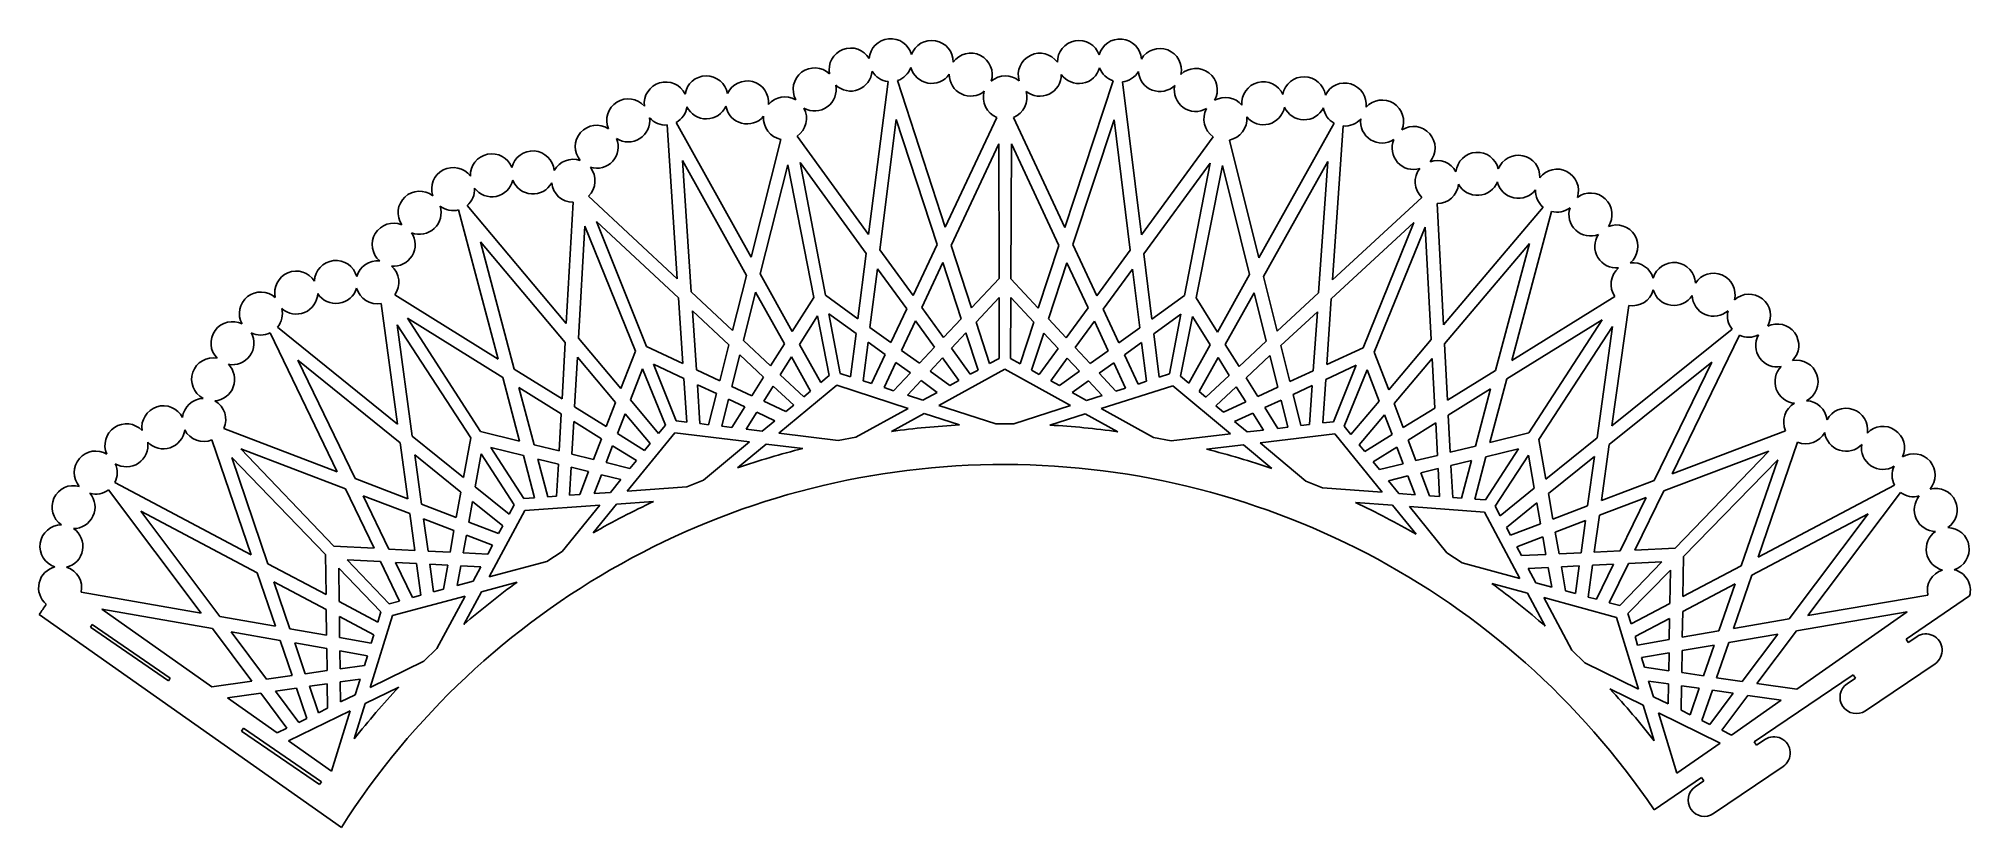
# Model space of a CAD drawing. Extents: x 92 to 329, y 159 to 256.
import ezdxf

# ---------------------------------------------------------------- set-up
doc = ezdxf.new("R2010")
doc.units = 0
doc.layers.get('0').update_dxf_attribs({"linetype": 'CONTINUOUS'})

msp = doc.modelspace()

# ---------------------------------------------------------------- linework, layer by layer
for p, q in [((193.931261, 231.591817), (196.314129, 250.392367)), ((203.339745, 232.483772), (197.465042, 250.50569)), ((218.042708, 232.462124), (223.970456, 250.466663)), ((227.448525, 231.542466), (225.121031, 250.349952)), ((170.428868, 226.13682), (169.180504, 245.048751)), ((179.494299, 228.80761), (170.289841, 245.375575)), ((195.30491, 229.704942), (197.336822, 245.73649)), ((202.345145, 230.372379), (197.336822, 245.73649)), ((203.339745, 232.483772), (209.698519, 245.982533)), ((218.042708, 232.462124), (211.723712, 245.979551)), ((219.031086, 230.347811), (224.084631, 245.697107)), ((226.069325, 229.659645), (224.084631, 245.697107)), ((241.877225, 228.715757), (251.130432, 245.256546)), ((250.934752, 226.018283), (252.238802, 244.926456)), ((179.494299, 228.80761), (183.161425, 243.275078)), ((193.931261, 231.591817), (185.134151, 243.675725)), ((204.063086, 230.264767), (209.939574, 242.739703)), ((209.939574, 242.739703), (209.95539, 226.171974)), ((211.473109, 242.737445), (211.408504, 226.169834)), ((217.312835, 230.245258), (211.473109, 242.737445)), ((227.448525, 231.542466), (236.281181, 243.600416)), ((241.877225, 228.715757), (238.252719, 243.193962)), ((178.920845, 226.545231), (171.07293, 240.671427)), ((172.137312, 224.546717), (171.07293, 240.671427)), ((180.627757, 226.767393), (184.015948, 240.134417)), ((184.015948, 240.134417), (187.192744, 223.874101)), ((193.637796, 229.276415), (185.521739, 240.424813)), ((188.619572, 224.149269), (185.521739, 240.424813)), ((227.73517, 229.22621), (235.884021, 240.35066)), ((232.738273, 224.084309), (235.884021, 240.35066)), ((237.38895, 240.055831), (234.164285, 223.80494)), ((240.737764, 226.678888), (237.38895, 240.055831)), ((242.444014, 226.451699), (250.333494, 240.554724)), ((249.221633, 224.433218), (250.333494, 240.554724)), ((156.788408, 220.649065), (144.591744, 235.156336)), ((156.788408, 220.649065), (157.627634, 235.550447)), ((170.428868, 226.13682), (159.503707, 236.305218)), ((250.934752, 226.018283), (261.889809, 236.154465)), ((264.558992, 220.490384), (263.763651, 235.394173)), ((264.558992, 220.490384), (276.798325, 234.961676)), ((148.399146, 216.297579), (143.565149, 234.623845)), ((158.290333, 218.862608), (159.065724, 232.630539)), ((159.065724, 232.630539), (165.286769, 217.275133)), ((170.582594, 223.807963), (160.488438, 233.202917)), ((160.488438, 233.202917), (166.634874, 217.817495)), ((250.774168, 223.689889), (260.895946, 233.055078)), ((260.895946, 233.055078), (254.70423, 217.687822)), ((272.935404, 216.114212), (277.823347, 234.426163)), ((150.379607, 215.062677), (146.258039, 230.688037)), ((156.657173, 218.318832), (146.258039, 230.688037)), ((199.388438, 224.095717), (202.345145, 230.372379)), ((206.571069, 222.570988), (204.063086, 230.264767)), ((214.782207, 222.558898), (217.312835, 230.245258)), ((221.969297, 224.062469), (219.031086, 230.347811)), ((262.316969, 232.478512), (256.050732, 217.141492)), ((263.051813, 218.708357), (262.316969, 232.478512)), ((264.683365, 218.159775), (275.118878, 230.498303)), ((270.951315, 214.885148), (275.118878, 230.498303)), ((192.62029, 221.248409), (193.637796, 229.276415)), ((199.388438, 224.095717), (195.30491, 229.704942)), ((200.462248, 222.620706), (203.068486, 228.153374)), ((205.321584, 221.241511), (203.068486, 228.153374)), ((216.027771, 221.225747), (218.301213, 228.130945)), ((220.891147, 222.590627), (218.301213, 228.130945)), ((221.969297, 224.062469), (226.069325, 229.659645)), ((228.729031, 221.195242), (227.73517, 229.22621)), ((177.216104, 219.819722), (178.920845, 226.545231)), ((184.557702, 219.693517), (180.627757, 226.767393)), ((194.097347, 220.177416), (195.011445, 227.38954)), ((198.610938, 222.445196), (195.011445, 227.38954)), ((206.571069, 222.570988), (209.95539, 226.171974)), ((214.782207, 222.558898), (211.408504, 226.169834)), ((222.741933, 222.409666), (226.35597, 227.343388)), ((227.248826, 220.128604), (226.35597, 227.343388)), ((236.787005, 219.616615), (240.737764, 226.678888)), ((244.128943, 219.7212), (242.444014, 226.451699)), ((136.056411, 208.307926), (134.033936, 223.117367)), ((148.399146, 216.297579), (135.734488, 224.194534)), ((171.115597, 215.733304), (170.582594, 223.807963)), ((177.216104, 219.819722), (172.137312, 224.546717)), ((178.551631, 218.576704), (180.054303, 224.505014)), ((183.584849, 218.150053), (180.054303, 224.505014)), ((184.557702, 219.693517), (187.192744, 223.874101)), ((192.62029, 221.248409), (188.619572, 224.149269)), ((207.13652, 220.836344), (209.957618, 223.83805)), ((209.957618, 223.83805), (209.964748, 216.369599)), ((211.399403, 223.835927), (211.370281, 216.36753)), ((214.21165, 220.825927), (211.399403, 223.835927)), ((228.729031, 221.195242), (232.738273, 224.084309)), ((236.787005, 219.616615), (234.164285, 223.80494)), ((237.755308, 218.070292), (241.304554, 224.41483)), ((242.789761, 218.48212), (241.304554, 224.41483)), ((244.128943, 219.7212), (249.221633, 224.433218)), ((250.217389, 215.616835), (250.774168, 223.689889)), ((272.935404, 216.114212), (285.623261, 223.973839)), ((137.293075, 221.337128), (146.262262, 207.407175)), ((148.994415, 214.040842), (137.293075, 221.337128)), ((172.769872, 214.963825), (172.291038, 222.217859)), ((176.767823, 218.051172), (172.291038, 222.217859)), ((185.44375, 218.098636), (187.640264, 221.583482)), ((187.640264, 221.583482), (189.07231, 214.253609)), ((192.390882, 219.43841), (189.055969, 221.856505)), ((190.45242, 214.519767), (189.055969, 221.856505)), ((196.665491, 218.315294), (198.610938, 222.445196)), ((197.983832, 217.359385), (199.684748, 220.970186)), ((202.033896, 217.743344), (199.684748, 220.970186)), ((203.149117, 218.929963), (200.462248, 222.620706)), ((203.149117, 218.929963), (205.321584, 221.241511)), ((208.800931, 215.730405), (207.13652, 220.836344)), ((212.53221, 215.724911), (214.21165, 220.825927)), ((218.193421, 218.907812), (216.027771, 221.225747)), ((218.193421, 218.907812), (220.891147, 222.590627)), ((219.305144, 217.717914), (221.663784, 220.937824)), ((223.35406, 217.32203), (221.663784, 220.937824)), ((224.675209, 218.274052), (222.741933, 222.409666)), ((228.953107, 219.384576), (232.295127, 221.79284)), ((230.877077, 214.460246), (232.295127, 221.79284)), ((233.710021, 221.515649), (232.256397, 214.190025)), ((235.896264, 218.02435), (233.710021, 221.515649)), ((244.572014, 217.951337), (249.061049, 222.104823)), ((248.560856, 214.85223), (249.061049, 222.104823)), ((272.333492, 213.859238), (284.056267, 221.121034)), ((284.056267, 221.121034), (275.046098, 207.217554)), ((285.254558, 208.088247), (287.320634, 222.891669)), ((128.651585, 202.435642), (120.408645, 219.504784)), ((136.056411, 208.307926), (121.317374, 220.220085)), ((137.871613, 206.840871), (136.005714, 220.503798)), ((145.042409, 206.617544), (136.005714, 220.503798)), ((163.497834, 212.668568), (158.290333, 218.862608)), ((181.893361, 215.466448), (178.551631, 218.576704)), ((191.715619, 214.110661), (192.390882, 219.43841)), ((193.264827, 213.608928), (193.86794, 218.367417)), ((195.971538, 216.84213), (193.86794, 218.367417)), ((196.665491, 218.315294), (194.097347, 220.177416)), ((204.107542, 217.61345), (205.887035, 219.506867)), ((207.373607, 214.946486), (205.887035, 219.506867)), ((213.957219, 214.936792), (215.457215, 219.492776)), ((217.231125, 217.594127), (215.457215, 219.492776)), ((224.675209, 218.274052), (227.248826, 220.128604)), ((229.612679, 214.054862), (228.953107, 219.384576)), ((239.438886, 215.381719), (242.789761, 218.48212)), ((257.826094, 212.529679), (263.051813, 218.708357)), ((276.26362, 206.424335), (285.341168, 220.283917)), ((283.435043, 206.626544), (285.341168, 220.283917)), ((285.254558, 208.088247), (300.028609, 219.956951)), ((292.642059, 202.194183), (300.935227, 219.238978)), ((136.372215, 205.995465), (123.803989, 216.153166)), ((130.831289, 201.601319), (123.803989, 216.153166)), ((156.267041, 211.39161), (156.657173, 218.318832)), ((157.815209, 210.426261), (158.159097, 216.532375)), ((162.837363, 210.967832), (158.159097, 216.532375)), ((163.497834, 212.668568), (165.286769, 217.275133)), ((171.115597, 215.733304), (166.634874, 217.817495)), ((175.646142, 213.625939), (176.767823, 218.051172)), ((177.122656, 212.939144), (178.103349, 216.808155)), ((181.025047, 214.088837), (178.103349, 216.808155)), ((181.893361, 215.466448), (183.584849, 218.150053)), ((183.085379, 214.356999), (184.470897, 216.555172)), ((186.800318, 212.36223), (184.470897, 216.555172)), ((188.05184, 213.404092), (185.44375, 218.098636)), ((194.291816, 213.276322), (195.971538, 216.84213)), ((200.177884, 215.768511), (197.983832, 217.359385)), ((200.177884, 215.768511), (202.033896, 217.743344)), ((201.48373, 214.821661), (202.99232, 216.426832)), ((205.01362, 213.650328), (202.99232, 216.426832)), ((206.427417, 214.426817), (204.107542, 217.61345)), ((208.800931, 215.730405), (209.964748, 216.369599)), ((212.53221, 215.724911), (211.370281, 216.36753)), ((214.901875, 214.414339), (217.231125, 217.594127)), ((216.313379, 213.63369), (218.342847, 216.40423)), ((219.846704, 214.794624), (218.342847, 216.40423)), ((221.155332, 215.737623), (219.305144, 217.717914)), ((221.155332, 215.737623), (223.35406, 217.32203)), ((225.364822, 216.798852), (227.472902, 218.317938)), ((227.034036, 213.228113), (225.364822, 216.798852)), ((228.062, 213.557693), (227.472902, 218.317938)), ((233.274361, 213.337506), (235.896264, 218.02435)), ((234.522809, 212.291963), (236.864567, 216.478028)), ((238.243607, 214.275785), (236.864567, 216.478028)), ((239.438886, 215.381719), (237.755308, 218.070292)), ((240.30314, 214.001556), (243.232833, 216.712258)), ((244.202128, 212.840377), (243.232833, 216.712258)), ((245.680659, 213.522821), (244.572014, 217.951337)), ((250.217389, 215.616835), (254.70423, 217.687822)), ((257.826094, 212.529679), (256.050732, 217.141492)), ((258.481555, 210.827006), (263.176186, 216.377748)), ((263.502091, 210.270648), (263.176186, 216.377748)), ((265.053096, 211.231434), (264.683365, 218.159775)), ((151.058344, 206.216239), (148.994415, 214.040842)), ((156.267041, 211.39161), (150.379607, 215.062677)), ((164.671921, 211.272056), (166.163139, 215.11199)), ((166.163139, 215.11199), (168.96748, 208.190034)), ((171.235769, 213.912787), (167.500733, 215.650124)), ((167.500733, 215.650124), (170.271442, 208.714637)), ((171.589493, 208.554078), (171.235769, 213.912787)), ((175.646142, 213.625939), (172.769872, 214.963825)), ((179.579951, 211.796143), (181.025047, 214.088837)), ((185.970669, 211.671567), (183.085379, 214.356999)), ((188.05184, 213.404092), (189.07231, 214.253609)), ((191.715619, 214.110661), (190.45242, 214.519767)), ((194.291816, 213.276322), (193.264827, 213.608928)), ((195.826341, 212.779344), (197.289878, 215.886222)), ((197.008689, 212.396423), (199.073232, 214.593138)), ((199.073232, 214.593138), (197.289878, 215.886222)), ((198.692039, 211.851246), (200.379078, 213.646289)), ((202.373382, 212.200249), (200.379078, 213.646289)), ((203.924294, 213.052045), (201.48373, 214.821661)), ((202.568191, 210.595898), (210.665566, 215.043159)), ((203.924294, 213.052045), (205.01362, 213.650328)), ((206.427417, 214.426817), (207.373607, 214.946486)), ((218.749804, 210.572072), (210.66556, 215.043159)), ((214.901875, 214.414339), (213.957219, 214.936792)), ((217.400939, 213.032202), (216.313379, 213.63369)), ((217.400939, 213.032202), (219.846704, 214.794624)), ((218.949336, 212.175843), (220.94789, 213.616004)), ((222.629636, 211.816), (220.94789, 213.616004)), ((222.256518, 214.559003), (224.043672, 215.846829)), ((224.314583, 212.356218), (222.256518, 214.559003)), ((225.498054, 212.735655), (224.043672, 215.846829)), ((229.612679, 214.054862), (230.877077, 214.460246)), ((233.274361, 213.337506), (232.256397, 214.190025)), ((235.350421, 211.59886), (238.243607, 214.275785)), ((241.741478, 211.704617), (240.30314, 214.001556)), ((245.680659, 213.522821), (248.560856, 214.85223)), ((249.722354, 208.439035), (250.091857, 213.796679)), ((250.091857, 213.796679), (253.831993, 215.52301)), ((253.831993, 215.52301), (251.040872, 208.595713)), ((255.167997, 214.98094), (252.343284, 208.067272)), ((256.647901, 211.136631), (255.167997, 214.98094)), ((265.053096, 211.231434), (270.951315, 214.885148)), ((270.24653, 206.040747), (272.333492, 213.859238)), ((284.931945, 205.776726), (297.530029, 215.897372)), ((290.459907, 201.366282), (297.530029, 215.897372)), ((156.164451, 209.570017), (150.974876, 212.80594)), ((152.829049, 205.776548), (150.974876, 212.80594)), ((168.127854, 207.16141), (164.671921, 211.272056)), ((173.205974, 208.357165), (172.890043, 213.143307)), ((175.246031, 212.047429), (172.890043, 213.143307)), ((174.277558, 208.226629), (175.246031, 212.047429)), ((175.878718, 208.031583), (176.722545, 211.360634)), ((178.719866, 210.431588), (176.722545, 211.360634)), ((179.579951, 211.796143), (177.122656, 212.939144)), ((181.042472, 211.115857), (182.217064, 212.979388)), ((184.731009, 210.639579), (182.217064, 212.979388)), ((182.913321, 207.174657), (190.013348, 213.085262)), ((185.970669, 211.671567), (186.800318, 212.36223)), ((198.802186, 210.238868), (190.013348, 213.085262)), ((197.008689, 212.396423), (195.826341, 212.779344)), ((200.608083, 211.230707), (198.692039, 211.851246)), ((200.608083, 211.230707), (202.373382, 212.200249)), ((220.711773, 211.201107), (218.949336, 212.175843)), ((220.711773, 211.201107), (222.629636, 211.816)), ((222.51474, 210.203954), (231.311922, 213.024454)), ((224.314583, 212.356218), (225.498054, 212.735655)), ((227.034036, 213.228113), (228.062, 213.557693)), ((238.394505, 207.092967), (231.311916, 213.024455)), ((235.350421, 211.59886), (234.522809, 212.291963)), ((236.587036, 210.563226), (239.107861, 212.895623)), ((240.27696, 211.028641), (239.107861, 212.895623)), ((241.741478, 211.704617), (244.202128, 212.840377)), ((242.597541, 210.337535), (244.597589, 211.260695)), ((245.43161, 207.929173), (244.597589, 211.260695)), ((246.07612, 211.943139), (248.435324, 213.032075)), ((247.033337, 208.119504), (246.07612, 211.943139)), ((248.105301, 208.246884), (248.435324, 213.032075)), ((265.150321, 209.409547), (270.349403, 212.630173)), ((268.474538, 205.606272), (270.349403, 212.630173)), ((155.907754, 205.012062), (156.164451, 209.570017)), ((161.689008, 208.010782), (157.815209, 210.426261)), ((161.689008, 208.010782), (162.837363, 210.967832)), ((163.070818, 207.149164), (164.011449, 209.57132)), ((167.098123, 205.899888), (164.011449, 209.57132)), ((177.112407, 207.8813), (178.719866, 210.431588)), ((178.868854, 207.667337), (180.182387, 209.751303)), ((182.415967, 208.712361), (180.182387, 209.751303)), ((183.775854, 209.844435), (181.042472, 211.115857)), ((183.775854, 209.844435), (184.731009, 210.639579)), ((192.375356, 206.709108), (198.802186, 210.238868)), ((196.761005, 207.40646), (200.762294, 209.604059)), ((205.105268, 208.197523), (200.762294, 209.604059)), ((209.543833, 208.336734), (202.568191, 210.595898)), ((211.767539, 208.33346), (218.749804, 210.572072)), ((216.205675, 208.181179), (220.552772, 209.574919)), ((224.547572, 207.365547), (220.552772, 209.574919)), ((228.931151, 206.655281), (222.51474, 210.203954)), ((237.539846, 209.765273), (236.587036, 210.563226)), ((237.539846, 209.765273), (240.27696, 211.028641)), ((238.896393, 208.6292), (241.133023, 209.661559)), ((242.440414, 207.573735), (241.133023, 209.661559)), ((244.197483, 207.782524), (242.597541, 210.337535)), ((253.179877, 207.03618), (256.647901, 211.136631)), ((254.205888, 205.771631), (257.303361, 209.433957)), ((258.236855, 207.009042), (257.303361, 209.433957)), ((259.621196, 207.866587), (258.481555, 210.827006)), ((259.621196, 207.866587), (263.502091, 210.270648)), ((265.393595, 204.850855), (265.150321, 209.409547)), ((128.651585, 202.435642), (114.716085, 207.769723)), ((144.165316, 201.75427), (137.871613, 206.840871)), ((144.165316, 201.75427), (145.042409, 206.617544)), ((151.058344, 206.216239), (146.262262, 207.407175)), ((157.488187, 204.619617), (157.71262, 208.604668)), ((161.099508, 206.492799), (157.71262, 208.604668)), ((160.118429, 203.966491), (161.099508, 206.492799)), ((166.415502, 205.063611), (163.070818, 207.149164)), ((164.272378, 200.065952), (170.11416, 207.222712)), ((168.127854, 207.16141), (168.96748, 208.190034)), ((179.284633, 206.1056), (170.114154, 207.222709)), ((171.589493, 208.554078), (170.271442, 208.714637)), ((174.277558, 208.226629), (173.205974, 208.357165)), ((177.112407, 207.8813), (175.878718, 208.031583)), ((180.868099, 207.423798), (178.868854, 207.667337)), ((180.868099, 207.423798), (182.415967, 208.712361)), ((190.191866, 206.288016), (182.913321, 207.174657)), ((190.191866, 206.288016), (192.375356, 206.709108)), ((209.543833, 208.336734), (211.767539, 208.33346)), ((231.113377, 206.227764), (228.931151, 206.655281)), ((231.113377, 206.227764), (238.394505, 207.092967)), ((240.44046, 207.336084), (238.896393, 208.6292)), ((240.44046, 207.336084), (242.440414, 207.573735)), ((242.020029, 206.013228), (251.193759, 207.103325)), ((244.197483, 207.782524), (245.43161, 207.929173)), ((247.033337, 208.119504), (248.105301, 208.246884)), ((249.722354, 208.439035), (251.040872, 208.595713)), ((257.01444, 199.929394), (251.193759, 207.103325)), ((253.179877, 207.03618), (252.343284, 208.067272)), ((254.886044, 204.933347), (258.236855, 207.009042)), ((260.206224, 206.346875), (263.599316, 208.448761)), ((263.812013, 204.463067), (263.599316, 208.448761)), ((270.24653, 206.040747), (275.046098, 207.217554)), ((277.126389, 201.558499), (283.435043, 206.626544)), ((292.642059, 202.194183), (306.593206, 207.487204)), ((118.06012, 192.237679), (113.257212, 206.365051)), ((115.683271, 204.199805), (127.20356, 192.292965)), ((120.121899, 191.143935), (115.683271, 204.199805)), ((129.666523, 200.33395), (116.787972, 205.263463)), ((116.787972, 205.263463), (128.250329, 193.300843)), ((137.311027, 199.121074), (136.372215, 205.995465)), ((143.841494, 199.958758), (138.187417, 204.52841)), ((139.014948, 198.468866), (138.187417, 204.52841)), ((145.584297, 200.607442), (146.315424, 204.661364)), ((150.389012, 198.401677), (146.315424, 204.661364)), ((147.525767, 205.444838), (151.568923, 199.165453)), ((151.523678, 204.4521), (147.525767, 205.444838)), ((152.893395, 199.25934), (151.523678, 204.4521)), ((155.907754, 205.012062), (152.829049, 205.776548)), ((160.118429, 203.966491), (157.488187, 204.619617)), ((161.683884, 203.577766), (162.481317, 205.631182)), ((165.395531, 203.814045), (162.481317, 205.631182)), ((166.415502, 205.063611), (167.098123, 205.899888)), ((173.649389, 201.414393), (179.284633, 206.1056)), ((177.821403, 202.935756), (181.329856, 205.85646)), ((185.861416, 205.304445), (181.329856, 205.85646)), ((235.440915, 205.231444), (239.974082, 205.770112)), ((243.473918, 202.839088), (239.974082, 205.770112)), ((247.64143, 201.305448), (242.020029, 206.013228)), ((254.886044, 204.933347), (254.205888, 205.771631)), ((255.902331, 203.680783), (258.821883, 205.48933)), ((259.613266, 203.433575), (258.821883, 205.48933)), ((261.179859, 203.817688), (260.206224, 206.346875)), ((261.179859, 203.817688), (263.812013, 204.463067)), ((265.393595, 204.850855), (268.474538, 205.606272)), ((268.391, 199.089281), (269.776003, 204.277986)), ((273.77682, 205.258947), (269.71519, 198.991495)), ((269.776003, 204.277986), (273.77682, 205.258947)), ((270.892846, 198.224248), (274.984851, 204.471912)), ((275.704036, 200.415854), (274.984851, 204.471912)), ((277.126389, 201.558499), (276.26362, 206.424335)), ((277.444921, 199.762041), (283.11243, 204.315023)), ((282.267059, 198.257942), (283.11243, 204.315023)), ((283.972893, 198.90513), (284.931945, 205.776726)), ((291.620936, 200.095489), (304.513947, 204.987056)), ((304.513947, 204.987056), (293.016413, 193.058242)), ((303.203447, 191.965074), (308.047936, 206.078242)), ((154.517748, 199.374484), (153.294383, 204.012409)), ((155.816188, 203.386209), (153.294383, 204.012409)), ((155.594552, 199.450814), (155.816188, 203.386209)), ((157.20351, 199.564867), (157.396621, 202.993764)), ((159.534516, 202.462895), (157.396621, 202.993764)), ((158.443209, 199.652745), (159.534516, 202.462895)), ((160.208211, 199.777859), (161.099971, 202.07417)), ((163.490753, 201.480505), (161.099971, 202.07417)), ((164.609646, 202.851258), (161.683884, 203.577766)), ((164.609646, 202.851258), (165.395531, 203.814045)), ((256.685378, 202.715686), (255.902331, 203.680783)), ((256.685378, 202.715686), (259.613266, 203.433575)), ((257.800229, 201.341644), (260.192749, 201.928266)), ((261.077743, 199.629339), (260.192749, 201.928266)), ((261.759342, 202.312379), (263.898791, 202.836951)), ((262.842369, 199.499028), (261.759342, 202.312379)), ((264.081803, 199.4075), (263.898791, 202.836951)), ((265.480373, 203.224739), (268.004011, 203.843511)), ((265.690419, 199.288709), (265.480373, 203.224739)), ((266.766993, 199.209208), (268.004011, 203.843511)), ((305.615511, 203.920149), (294.060209, 192.047286)), ((301.138456, 190.877407), (305.615511, 203.920149)), ((111.911827, 185.060378), (100.565959, 200.239641)), ((118.06012, 192.237679), (101.315136, 201.12065)), ((133.185535, 193.046924), (129.666523, 200.33395)), ((137.311027, 199.121074), (130.831289, 201.601319)), ((137.557898, 197.313374), (131.846227, 199.499626)), ((135.007604, 192.953177), (131.846227, 199.499626)), ((143.278469, 196.836921), (143.841494, 199.958758)), ((149.761084, 197.231744), (145.584297, 200.607442)), ((155.594552, 199.450814), (154.517748, 199.374484)), ((158.443209, 199.652745), (157.20351, 199.564867)), ((162.217193, 199.920268), (160.208211, 199.777859)), ((162.217193, 199.920268), (163.490753, 201.480505)), ((171.586378, 200.584414), (164.272378, 200.065952)), ((171.586378, 200.584414), (173.649389, 201.414393)), ((249.702002, 200.469391), (247.64143, 201.305448)), ((249.702002, 200.469391), (257.01444, 199.929394)), ((259.069188, 199.777664), (257.800229, 201.341644)), ((259.069188, 199.777664), (261.077743, 199.629339)), ((262.842369, 199.499028), (264.081803, 199.4075)), ((271.517327, 197.05247), (275.704036, 200.415854)), ((277.998751, 196.638559), (277.444921, 199.762041)), ((283.972893, 198.90513), (290.459907, 201.366282)), ((288.080481, 192.818857), (291.620936, 200.095489)), ((303.203447, 191.965074), (319.974516, 200.798697)), ((309.330578, 184.769699), (320.721096, 199.915485)), ((118.811361, 190.027963), (104.535867, 197.600906)), ((114.210681, 184.65729), (104.535867, 197.600906)), ((138.175615, 192.790181), (137.557898, 197.313374)), ((143.278469, 196.836921), (139.014948, 198.468866)), ((144.799296, 196.254795), (145.260476, 198.81193)), ((148.990981, 195.796918), (145.260476, 198.81193)), ((147.33032, 189.53099), (151.699199, 197.670924)), ((149.761084, 197.231744), (150.389012, 198.401677)), ((152.893395, 199.25934), (151.568923, 199.165453)), ((160.914345, 198.32415), (151.699199, 197.670924)), ((156.277763, 192.643881), (160.914345, 198.32415)), ((160.082833, 194.933347), (162.969529, 198.469834)), ((167.523161, 198.792624), (162.969529, 198.469834)), ((253.759921, 198.665644), (258.312583, 198.329446)), ((261.188853, 194.784473), (258.312583, 198.329446)), ((260.36733, 198.177711), (269.580512, 197.49735)), ((264.987166, 192.483809), (260.36733, 198.177711)), ((265.690419, 199.288709), (266.766993, 199.209208)), ((268.391, 199.089281), (269.71519, 198.991495)), ((273.925395, 189.344589), (269.580507, 197.497354)), ((271.517327, 197.05247), (270.892846, 198.224248)), ((272.283201, 195.615383), (276.022569, 198.619396)), ((276.476217, 196.060915), (276.022569, 198.619396)), ((277.998751, 196.638559), (282.267059, 198.257942)), ((283.089666, 192.57681), (283.7207, 197.098165)), ((283.7207, 197.098165), (289.438784, 199.267588)), ((286.258144, 192.730476), (289.438784, 199.267588)), ((302.445702, 189.75758), (316.743435, 197.288452)), ((307.030547, 184.373383), (316.743435, 197.288452)), ((142.989444, 195.234346), (139.26182, 196.661166)), ((139.801894, 192.706508), (139.26182, 196.661166)), ((142.508433, 192.567254), (142.989444, 195.234346)), ((144.119299, 192.484374), (144.51027, 194.65222)), ((147.717668, 193.424527), (144.51027, 194.65222)), ((148.480471, 194.845754), (144.799296, 196.254795)), ((148.480471, 194.845754), (148.990981, 195.796918)), ((272.790908, 194.66272), (272.283201, 195.615383)), ((272.790908, 194.66272), (276.476217, 196.060915)), ((278.283055, 195.03514), (282.014865, 196.450977)), ((278.75621, 192.366644), (278.283055, 195.03514)), ((281.463148, 192.497926), (282.014865, 196.450977)), ((127.270538, 187.351685), (127.20356, 192.292965)), ((133.185535, 193.046924), (128.250329, 193.300843)), ((138.175615, 192.790181), (135.007604, 192.953177)), ((142.508433, 192.567254), (139.801894, 192.706508)), ((147.12993, 192.329475), (144.119299, 192.484374)), ((147.12993, 192.329475), (147.717668, 193.424527)), ((156.277763, 192.643881), (154.411011, 191.435501)), ((266.850339, 191.269946), (264.987166, 192.483809)), ((273.549523, 193.239253), (276.760521, 194.457495)), ((274.134034, 192.142475), (273.549523, 193.239253)), ((274.134034, 192.142475), (277.145108, 192.288508)), ((277.145108, 192.288508), (276.760521, 194.457495)), ((278.75621, 192.366644), (281.463148, 192.497926)), ((283.089666, 192.57681), (286.258144, 192.730476)), ((288.080481, 192.818857), (293.016413, 193.058242)), ((121.04462, 183.459008), (118.811361, 190.027963)), ((127.270538, 187.351685), (120.121899, 191.143935)), ((128.826443, 190.615628), (134.019593, 185.248227)), ((128.882275, 186.496682), (128.826443, 190.615628)), ((133.978933, 191.403987), (129.865051, 191.615648)), ((129.865051, 191.615648), (135.032086, 186.223103)), ((136.314309, 186.567986), (133.978933, 191.403987)), ((137.886848, 186.990956), (135.801002, 191.31024)), ((138.395959, 191.176728), (135.801002, 191.31024)), ((138.929303, 187.271347), (138.395959, 191.176728)), ((140.486939, 187.690308), (140.022237, 191.093054)), ((142.222147, 190.979868), (140.022237, 191.093054)), ((141.687092, 188.013117), (142.222147, 190.979868)), ((143.395793, 188.47271), (143.833013, 190.896988)), ((146.293147, 190.770412), (143.833013, 190.896988)), ((145.340693, 188.995835), (146.293147, 190.770412)), ((154.411011, 191.435501), (147.33032, 189.53099)), ((266.850339, 191.269946), (273.925395, 189.344589)), ((274.966222, 190.580954), (277.426718, 190.700285)), ((275.913446, 188.80358), (274.966222, 190.580954)), ((277.856797, 188.274731), (277.426718, 190.700285)), ((279.03782, 190.778421), (281.238054, 190.885129)), ((279.564136, 187.810107), (279.03782, 190.778421)), ((280.763335, 187.483766), (281.238054, 190.885129)), ((282.319729, 187.06022), (282.864572, 190.964013)), ((282.864572, 190.964013), (285.45991, 191.089883)), ((283.361354, 186.776759), (285.45991, 191.089883)), ((284.932641, 186.349161), (287.282248, 191.178263)), ((291.396735, 191.37781), (286.213842, 186.000504)), ((292.432394, 190.374735), (287.22346, 185.02265)), ((287.282248, 191.178263), (291.396735, 191.37781)), ((292.364433, 186.255972), (292.432394, 190.374735)), ((293.97868, 187.106225), (294.060209, 192.047286)), ((293.97868, 187.106225), (301.138456, 190.877407)), ((111.911827, 185.060378), (97.189528, 187.641827)), ((127.295267, 185.527374), (120.87314, 188.934219)), ((122.841683, 183.143906), (120.87314, 188.934219)), ((141.687092, 188.013117), (140.486939, 187.690308)), ((145.340693, 188.995835), (143.395793, 188.47271)), ((144.197095, 183.693282), (146.355962, 187.715602)), ((150.76434, 188.901335), (146.355962, 187.715602)), ((270.489535, 188.72505), (274.894402, 187.52634)), ((277.041414, 183.49768), (274.894402, 187.52634)), ((275.913446, 188.80358), (277.856797, 188.274731)), ((279.564136, 187.810107), (280.763335, 187.483766)), ((293.94858, 185.281994), (300.380711, 188.669913)), ((298.395125, 182.885422), (300.380711, 188.669913)), ((300.193108, 183.19523), (302.445702, 189.75758)), ((113.260946, 176.016848), (99.726609, 185.572558)), ((113.309139, 183.190959), (99.726609, 185.572558)), ((127.338261, 182.355463), (127.295267, 185.527374)), ((133.626436, 183.979974), (128.882275, 186.496682)), ((134.019593, 185.248227), (133.626436, 183.979974)), ((136.314309, 186.567986), (135.032086, 186.223103)), ((144.366334, 187.180447), (135.445138, 184.78089)), ((138.929303, 187.271347), (137.886848, 186.990956)), ((140.898784, 180.719836), (144.366334, 187.180447)), ((280.330952, 180.514536), (276.882445, 186.985328)), ((276.882445, 186.985328), (285.796536, 184.559508)), ((282.319729, 187.06022), (283.361354, 186.776759)), ((284.932641, 186.349161), (286.213842, 186.000504)), ((287.612882, 183.753245), (292.364433, 186.255972)), ((293.896245, 182.110224), (293.94858, 185.281994)), ((307.927766, 182.904403), (321.517251, 185.245995)), ((307.954833, 175.730181), (321.517251, 185.245995)), ((309.330578, 184.769699), (324.060415, 187.307783)), ((321.385415, 181.89438), (329.202344, 187.186841)), ((129.154532, 158.761818), (92.047535, 184.907601)), ((98.319139, 183.352256), (98.545522, 183.68203)), ((107.899996, 176.775213), (98.319139, 183.352256)), ((108.126379, 177.104987), (98.545522, 183.68203)), ((118.153928, 176.709275), (113.309139, 183.190959)), ((121.04462, 183.459008), (114.210681, 184.65729)), ((121.631882, 181.731626), (115.607993, 182.787872)), ((119.960408, 176.964919), (115.607993, 182.787872)), ((127.338261, 182.355463), (122.841683, 183.143906)), ((133.14426, 182.424567), (128.907003, 184.672371)), ((128.94222, 182.074221), (128.907003, 184.672371)), ((132.709705, 175.956893), (135.445142, 184.780895)), ((288.505976, 175.727489), (285.796536, 184.559508)), ((287.22346, 185.02265), (287.612882, 183.753245)), ((288.090475, 182.196425), (292.334333, 184.431741)), ((292.291465, 181.833706), (292.334333, 184.431741)), ((293.896245, 182.110224), (298.395125, 182.885422)), ((300.193108, 183.19523), (307.030547, 184.373383)), ((303.063911, 176.437015), (307.927766, 182.904403)), ((123.101316, 177.409402), (121.631882, 181.731626)), ((127.360332, 180.727183), (123.428944, 181.416524)), ((124.71368, 177.637575), (123.428944, 181.416524)), ((127.397064, 178.017313), (127.360332, 180.727183)), ((132.82462, 181.39347), (128.94222, 182.074221)), ((128.994147, 178.243323), (128.964291, 180.445941)), ((132.347015, 179.852804), (128.964291, 180.445941)), ((132.82462, 181.39347), (133.14426, 182.424567)), ((140.898784, 180.719836), (139.29691, 179.177475)), ((280.330952, 180.514536), (281.928288, 178.967454)), ((288.407077, 181.164391), (288.090475, 182.196425)), ((288.407077, 181.164391), (292.291465, 181.833706)), ((293.824668, 177.772265), (293.869379, 180.482016)), ((293.869379, 180.482016), (297.80278, 181.159777)), ((296.506921, 177.384628), (297.80278, 181.159777)), ((298.118607, 177.151708), (299.600763, 181.469585)), ((299.600763, 181.469585), (305.627735, 182.508087)), ((301.258192, 176.697976), (305.627735, 182.508087)), ((321.385415, 181.89438), (321.665735, 181.48035)), ((321.665735, 181.48035), (322.702271, 182.182138)), ((127.397064, 178.017313), (124.71368, 177.637575)), ((131.979021, 178.665726), (128.994147, 178.243323)), ((131.979021, 178.665726), (132.347015, 179.852804)), ((139.29691, 179.177475), (132.709705, 175.956893)), ((281.928288, 178.967454), (288.505976, 175.727489)), ((288.880143, 179.622326), (292.264599, 180.205498)), ((289.24464, 178.434169), (288.880143, 179.622326)), ((289.24464, 178.434169), (292.228257, 178.002978)), ((292.228257, 178.002978), (292.264599, 180.205498)), ((316.395401, 173.081498), (324.944828, 178.869898)), ((107.899996, 176.775213), (108.126379, 177.104987)), ((118.153928, 176.709275), (113.260946, 176.016848)), ((123.101316, 177.409402), (119.960408, 176.964919)), ((123.625473, 175.867636), (121.052717, 175.503554)), ((124.8942, 172.135776), (123.625473, 175.867636)), ((127.418926, 176.404465), (125.237837, 176.095809)), ((126.343276, 172.844251), (125.237837, 176.095809)), ((127.459784, 173.390128), (127.418926, 176.404465)), ((131.455095, 176.975641), (129.016009, 176.630475)), ((129.049397, 174.167314), (129.016009, 176.630475)), ((130.858746, 175.051931), (131.455095, 176.975641)), ((136.200777, 175.994049), (132.099642, 173.988943)), ((285.01503, 175.774925), (289.110242, 173.757751)), ((290.354268, 174.817091), (289.763586, 176.742548)), ((289.763586, 176.742548), (292.201645, 176.390201)), ((292.161004, 173.927149), (292.201645, 176.390201)), ((293.748321, 173.145286), (293.798056, 176.159489)), ((293.798056, 176.159489), (295.978226, 175.844412)), ((293.824668, 177.772265), (296.506921, 177.384628)), ((294.863218, 172.596122), (295.978226, 175.844412)), ((298.118607, 177.151708), (301.258192, 176.697976)), ((302.725283, 169.260515), (314.909061, 177.509557)), ((303.063911, 176.437015), (307.954833, 175.730181)), ((314.152844, 176.393739), (315.189381, 177.095527)), ((314.909061, 177.509557), (315.189381, 177.095527)), ((119.246237, 175.247911), (115.167552, 174.670718)), ((121.268601, 170.363167), (115.167552, 174.670718)), ((122.461458, 170.946373), (119.246237, 175.247911)), ((123.924399, 171.661626), (121.052717, 175.503554)), ((127.459784, 173.390128), (126.343276, 172.844251)), ((130.858746, 175.051931), (129.049397, 174.167314)), ((130.747935, 169.628593), (132.099642, 173.988943)), ((290.449103, 169.39344), (289.110242, 173.757751)), ((290.354268, 174.817091), (292.161004, 173.927149)), ((296.310201, 171.883384), (297.589912, 175.611492)), ((297.278601, 171.40638), (300.161584, 175.239835)), ((297.589912, 175.611492), (300.161584, 175.239835)), ((298.739429, 170.686822), (301.967304, 174.978873)), ((299.930564, 170.100105), (306.044272, 174.389672)), ((301.967304, 174.978873), (306.044272, 174.389672)), ((116.897662, 170.598511), (117.124044, 170.928285)), ((126.704904, 164.351246), (117.124044, 170.928285)), ((122.461458, 170.946373), (121.268601, 170.363167)), ((130.248682, 173.083981), (122.665882, 169.376637)), ((124.8942, 172.135776), (123.924399, 171.661626)), ((127.94415, 165.649997), (130.248682, 173.083981)), ((293.241158, 165.40661), (290.958529, 172.847343)), ((290.958529, 172.847343), (298.530373, 169.117688)), ((293.748321, 173.145286), (294.863218, 172.596122)), ((296.310201, 171.883384), (297.278601, 171.40638)), ((126.478522, 164.021472), (116.897662, 170.598511)), ((127.94415, 165.649997), (122.665882, 169.376637)), ((293.241158, 165.40661), (298.530373, 169.117688)), ((298.739429, 170.686822), (299.930564, 170.100105)), ((302.725283, 169.260515), (303.005602, 168.846485)), ((304.042139, 169.548273), (303.005602, 168.846485)), ((306.284695, 166.236032), (297.735269, 160.447632)), ((126.478522, 164.021472), (126.704904, 164.351246)), ((296.248929, 164.875691), (290.428778, 160.935152)), ((296.529248, 164.461661), (295.492712, 163.759873)), ((296.248929, 164.875691), (296.529248, 164.461661))]:
    msp.add_line(p, q)
for centre, radius, start, end in [((191.724045, 251.858832), 2.642674, 30.513249, 191.630047), ((196.636906, 253.015255), 2.642674, 14.861075, 175.977873), ((201.679583, 252.803321), 2.642674, 359.208901, 160.325699), ((219.762699, 252.776696), 2.642674, 19.505577, 180.622375), ((224.805979, 252.973779), 2.642674, 3.853403, 164.970201), ((229.715413, 251.802893), 2.642674, 348.201229, 149.318027), ((187.305366, 249.419818), 2.642674, 46.165422, 208.510317), ((191.724045, 251.858832), 2.642674, 226.165422, 355.977873), ((196.636906, 253.015255), 2.642674, 210.513249, 262.984362), ((196.636906, 253.015255), 2.642674, 288.262477, 340.325699), ((201.679583, 252.803321), 2.642674, 194.861075, 324.673525), ((206.478086, 251.238748), 2.642674, 341.799556, 144.673525), ((214.95961, 251.22626), 2.642674, 35.157751, 196.505534), ((219.762699, 252.776696), 2.642674, 215.157751, 344.970201), ((224.805979, 252.973779), 2.642674, 199.505577, 251.568799), ((224.805979, 252.973779), 2.642674, 276.846914, 329.318027), ((229.715413, 251.802893), 2.642674, 183.853403, 313.665853), ((234.12689, 249.350878), 2.642674, 331.320959, 133.665853), ((169.006441, 247.685687), 2.642674, 25.857235, 186.974033), ((173.99696, 248.4395), 2.642674, 10.205061, 171.321859), ((179.005794, 247.818935), 2.642674, 354.552887, 155.669685), ((187.305366, 249.419818), 2.642674, 239.990759, 11.630047), ((206.478086, 251.238748), 2.642674, 179.208901, 309.021351), ((210.743463, 248.437477), 2.642674, 50.460002, 131.610915), ((214.95961, 251.22626), 2.642674, 230.809925, 0.622375), ((234.12689, 249.350878), 2.642674, 168.201229, 299.840517), ((242.421713, 247.725561), 2.642674, 24.16159, 185.278389), ((247.432352, 248.331374), 2.642674, 8.509417, 169.626215), ((252.420629, 247.562868), 2.642674, 352.857243, 153.974041), ((164.404361, 245.6134), 2.642674, 41.509409, 202.626207), ((169.006441, 247.685687), 2.642674, 299.054692, 351.321859), ((173.99696, 248.4395), 2.642674, 205.857235, 335.669685), ((179.005794, 247.818935), 2.642674, 190.205061, 320.017512), ((183.661459, 245.870014), 2.642674, 59.990759, 140.017512), ((183.661459, 245.870014), 2.642674, 303.867426, 28.510317), ((210.67653, 248.437573), 2.642674, 163.556727, 248.279214), ((210.752935, 248.437461), 2.642674, 291.552062, 16.274549), ((237.760328, 245.790359), 2.642674, 151.320959, 235.96385), ((237.760328, 245.790359), 2.642674, 39.813764, 119.840517), ((242.421713, 247.725561), 2.642674, 219.813764, 349.626215), ((247.432352, 248.331374), 2.642674, 204.16159, 333.974041), ((252.420629, 247.562868), 2.642674, 188.509417, 240.776584), ((257.016587, 245.477038), 2.642674, 337.205069, 138.321867), ((160.532034, 242.376334), 2.642674, 57.161583, 219.767521), ((164.404361, 245.6134), 2.642674, 237.161583, 6.974033), ((169.006441, 247.685687), 2.642674, 221.509409, 273.776579), ((183.661459, 245.870014), 2.642674, 174.552887, 259.093), ((237.760328, 245.790359), 2.642674, 280.738276, 5.278389), ((252.420629, 247.562868), 2.642674, 266.054697, 318.321867), ((257.016587, 245.477038), 2.642674, 172.857243, 302.669693), ((260.879365, 242.228583), 2.642674, 320.063754, 122.669693), ((160.532034, 242.376334), 2.642674, 252.813757, 22.626207), ((260.879365, 242.228583), 2.642674, 157.205069, 287.017519), ((142.891133, 237.17912), 2.642674, 36.857243, 197.974041), ((147.646128, 238.87132), 2.642674, 21.205069, 182.321867), ((152.681344, 239.217887), 2.642674, 5.552895, 166.669693), ((157.623344, 238.193117), 2.642674, 70.608862, 151.017518), ((157.676654, 238.214565), 2.642674, 313.738269, 38.278381), ((263.722477, 238.058423), 2.642674, 141.552895, 226.093007), ((263.775723, 238.036819), 2.642674, 28.813758, 109.222414), ((268.720719, 239.047031), 2.642674, 13.161583, 174.278381), ((273.754893, 238.685638), 2.642674, 357.509409, 158.626207), ((147.646128, 238.87132), 2.642674, 216.857243, 346.669693), ((152.681344, 239.217887), 2.642674, 201.205069, 331.017519), ((157.623344, 238.193118), 2.642674, 185.552895, 270.093007), ((263.775723, 238.036819), 2.642674, 269.738269, 354.278381), ((268.720719, 239.047031), 2.642674, 208.813757, 338.626207), ((273.754893, 238.685638), 2.642674, 193.161583, 322.974033), ((278.504884, 236.979442), 2.642674, 341.857235, 142.974033), ((138.769017, 234.266788), 2.642674, 52.509417, 213.626215), ((138.769017, 234.266788), 2.642674, 248.16159, 17.974041), ((142.891133, 237.17912), 2.642674, 232.509417, 284.776584), ((142.891133, 237.17912), 2.642674, 310.054697, 2.321867), ((278.504884, 236.979442), 2.642674, 177.509409, 229.776579), ((282.618406, 234.054985), 2.642674, 326.205061, 127.321859), ((135.585498, 230.35032), 2.642674, 68.16159, 229.278389), ((278.504884, 236.979442), 2.642674, 255.054692, 307.321859), ((282.618406, 234.054985), 2.642674, 161.857235, 291.669685), ((285.790378, 230.129159), 2.642674, 310.552887, 111.669685), ((135.585498, 230.35032), 2.642674, 263.813764, 33.626215), ((285.790378, 230.129159), 2.642674, 146.205061, 276.017512), ((128.489663, 225.757408), 2.642674, 15.320959, 177.665853), ((133.576683, 225.720183), 2.642674, 83.813764, 163.840517), ((287.78555, 225.493126), 2.642674, 15.990759, 96.017512), ((292.872658, 225.515371), 2.642674, 2.165422, 164.510317), ((123.612998, 224.45677), 2.642674, 32.201229, 193.318027), ((133.576683, 225.720183), 2.642674, 324.738276, 49.278389), ((287.78555, 225.493126), 2.642674, 130.552887, 215.093), ((297.745471, 224.200378), 2.642674, 346.513249, 147.630047), ((119.268082, 221.888655), 2.642674, 47.853403, 208.970201), ((123.612998, 224.45677), 2.642674, 227.853403, 357.665853), ((128.489663, 225.757408), 2.642674, 212.201229, 343.840517), ((133.576683, 225.720183), 2.642674, 195.320959, 279.96385), ((287.78555, 225.493126), 2.642674, 259.867426, 344.510317), ((292.872658, 225.515371), 2.642674, 195.990759, 327.630047), ((297.745471, 224.200378), 2.642674, 182.165422, 311.977873), ((302.082806, 221.61948), 2.642674, 330.861075, 131.977873), ((115.777155, 218.243529), 2.642674, 63.505577, 224.622375), ((119.268082, 221.888655), 2.642674, 320.846914, 13.318027), ((302.082806, 221.61948), 2.642674, 166.513249, 218.984362), ((115.777155, 218.243529), 2.642674, 259.157751, 28.970201), ((119.268082, 221.888655), 2.642674, 243.505577, 295.568799), ((302.082806, 221.61948), 2.642674, 244.262477, 296.325699), ((305.562983, 217.964089), 2.642674, 150.861075, 280.673525), ((305.562983, 217.964089), 2.642674, 315.208901, 116.325699), ((113.399125, 213.791733), 2.642674, 79.157751, 242.03172), ((307.927894, 213.505309), 2.642674, 297.799556, 100.673525), ((113.399125, 213.791733), 2.642674, 274.809925, 44.622375), ((307.927894, 213.505309), 2.642674, 135.208901, 265.021351), ((112.262142, 208.817013), 2.642674, 92.220361, 173.371274), ((107.289352, 207.908954), 2.642674, 27.325742, 188.673525), ((112.310359, 208.863437), 2.642674, 335.552062, 60.274549), ((309.002142, 208.573828), 2.642674, 119.556727, 204.279214), ((309.050223, 208.527263), 2.642674, 6.460002, 87.610915), ((314.020316, 207.604564), 2.642674, 351.157751, 152.505534), ((102.750755, 205.701094), 2.642674, 43.208901, 204.325699), ((107.289352, 207.908954), 2.642674, 223.208901, 353.021351), ((112.25532, 208.810442), 2.642674, 207.556727, 292.279214), ((210.506221, 106.823486), 101.51781, 93.049691, 97.781581), ((210.506221, 106.823486), 101.51781, 82.049694, 86.781585), ((309.057025, 208.520672), 2.642674, 247.552062, 332.274549), ((314.020316, 207.604564), 2.642674, 186.809925, 316.622375), ((318.552393, 205.383349), 2.642674, 335.505577, 136.622375), ((98.976134, 202.350608), 2.642674, 58.861075, 219.977873), ((102.750755, 205.701094), 2.642674, 238.861075, 8.673525), ((210.506221, 106.823486), 101.51781, 104.049694, 108.781585), ((210.506206, 106.823488), 101.51781, 71.049688, 75.781579), ((318.552393, 205.383349), 2.642674, 171.157751, 300.970201), ((322.31713, 202.021762), 2.642674, 319.853403, 120.970201), ((98.976134, 202.350608), 2.642674, 332.262477, 24.325699), ((210.506221, 106.823486), 96.51781, 34.100013, 147.444131), ((322.31713, 202.021762), 2.642674, 155.505577, 207.568799), ((96.245437, 198.105987), 2.642674, 74.513249, 235.630047), ((96.245437, 198.105987), 2.642674, 270.165422, 39.977873), ((98.976134, 202.350608), 2.642674, 254.513249, 306.984362), ((322.31713, 202.021762), 2.642674, 232.846914, 285.318027), ((325.035316, 197.769118), 2.642674, 139.853403, 269.665853), ((325.035316, 197.769118), 2.642674, 304.201229, 105.318027), ((210.506221, 106.823486), 101.51781, 115.049691, 119.781581), ((210.506206, 106.823488), 101.51781, 60.049685, 64.781575), ((94.761187, 193.282035), 2.642674, 90.165422, 252.510317), ((94.761187, 193.282035), 2.642674, 283.990759, 55.630047), ((326.505354, 192.940816), 2.642674, 124.201229, 255.840517), ((326.505354, 192.940816), 2.642674, 287.320959, 89.665853), ((94.605881, 188.19725), 2.642674, 103.990759, 229.712618), ((94.605881, 188.19725), 2.642674, 347.867426, 72.510317), ((326.645686, 187.855595), 2.642674, 107.320959, 191.96385), ((326.645686, 187.855595), 2.642674, 345.341365, 75.840517), ((210.506221, 106.823486), 101.51781, 126.049694, 130.781585), ((210.506206, 106.823488), 101.51781, 49.049688, 53.781579), ((210.506221, 106.823486), 141.878783, 145.990114, 146.608427), ((323.823549, 180.526018), 2, 304.100013, 124.100013), ((210.506221, 106.823486), 101.51781, 137.049691, 141.781581), ((210.506206, 106.823488), 101.51781, 38.049685, 42.781575), ((315.274123, 174.737618), 2, 124.100013, 304.100013), ((305.163417, 167.892152), 2, 304.100013, 124.100013), ((296.61399, 162.103753), 2, 124.100013, 304.100013)]:
    msp.add_arc(centre, radius, start, end)

doc.saveas('drawing.dxf')
